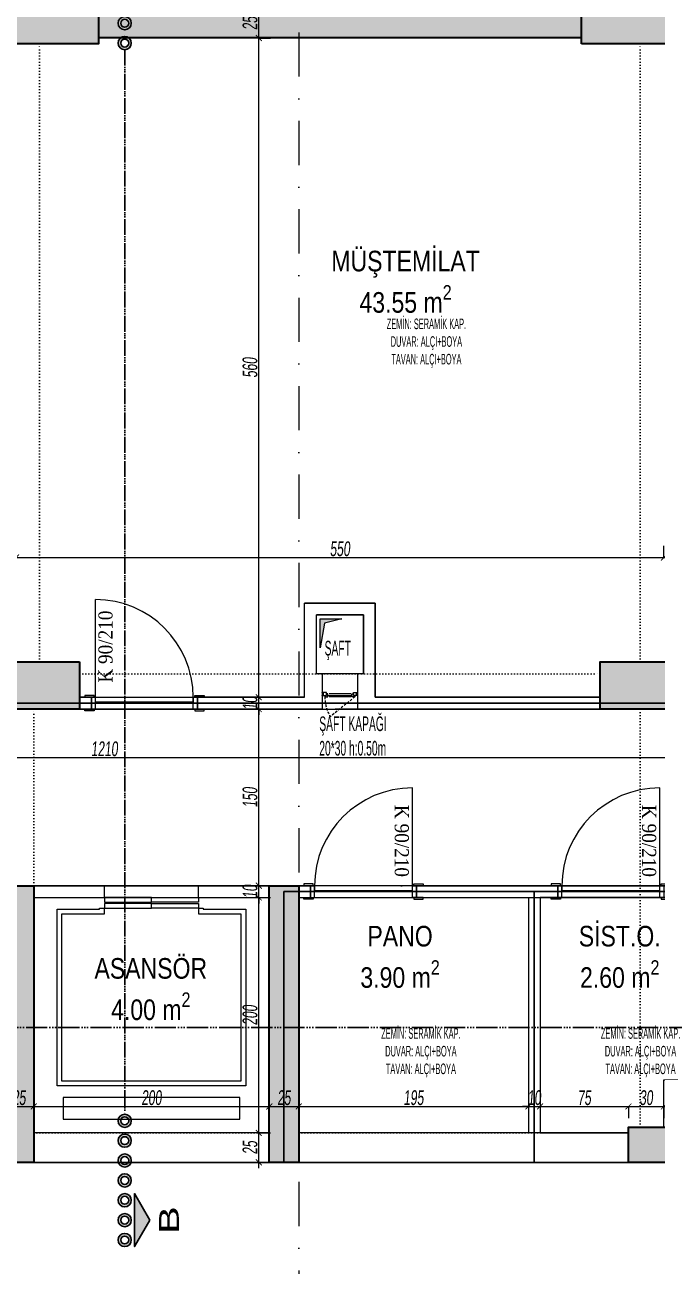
# Model space of a CAD drawing. Header units: millimetres. Extents: x -2145 to 33996, y -835 to 2363.
# Drawn here: x 7322 to 7859, y -229 to 826 of the extents above; entities that cross this region are included whole.
import ezdxf
from ezdxf.enums import TextEntityAlignment as Align

# ---------------------------------------------------------------- set-up
doc = ezdxf.new("R2010")
doc.units = ezdxf.units.MM
for name, pattern in [('ACAD_ISO06W100', [36, 24, -3, 0, -3, 0, -3, 0, -3]), ('DASHDOT', [1, 0.5, -0.25, 0, -0.25]), ('DOT', [0.25, 0, -0.25]), ('KESIK', [0.325, 0.2, -0.125])]:
    doc.linetypes.add(name, pattern=pattern)
doc.layers.add('ALAN', color=3, linetype='Continuous', lineweight=25, plot=False)
for name, color, linetype, lineweight in [('EMSAL HESAP', 1, 'Continuous', 30), ('NET_AKS', 251, 'DASHDOT', 9), ('NET_DUVAR', 150, 'Continuous', 18), ('NET_KAPI', 35, 'Continuous', 15), ('NET_KESİT_ÇİZİGİSİ', 1, 'Continuous', 30), ('NET_KOLON_TARAMA', 8, 'Continuous', 0), ('NET_TAŞIYICI', 1, 'Continuous', 35), ('NET_ÖLÇÜ İÇ', 54, 'Continuous', 9)]:
    doc.layers.add(name, color=color, linetype=linetype, lineweight=lineweight)
for name, color, linetype in [('m_doğrama_aluminyum', 105, 'Continuous'), ('Merdiven', 7, 'Continuous'), ('NET_KİRİŞ', 253, 'DOT'), ('NET_POZ', 41, 'Continuous'), ('T-MAH-AD', 7, 'Continuous')]:
    doc.layers.add(name, color=color, linetype=linetype)
doc.styles.add('ARIALTR', font='arial.ttf', dxfattribs={"width": 0.8, "height": 22.5})
doc.styles.add('ARıAL', font='arial.ttf', dxfattribs={"width": 0.7})
doc.styles.add('BODRUM', font='swisscl.ttf', dxfattribs={"width": 0.8, "oblique": 5})
doc.styles.get("Standard").update_dxf_attribs({"font": 'arial.ttf'})
doc.styles.add('TGS SAYILAR', font='times.ttf', dxfattribs={"width": 0.7})
doc.dimstyles.new('olcu-50', dxfattribs={"dimscale": 0, "dimtxt": 12.5, "dimasz": 5, "dimexe": 10, "dimexo": 10, "dimgap": 1, "dimtad": 1, "dimdec": 1, "dimzin": 12, "dimtxsty": 'BODRUM', "dimblk": 'ARCHTICK', "dimcen": 8, "dimdle": 5, "dimclrd": 256, "dimclre": 256, "dimclrt": 256, "dimadec": 0, "dimazin": 2, "dimtfac": 1, "dimtdec": 1, "dimtix": 1, "dimtmove": 0, "dimatfit": 3, "dimldrblk": 'ARCHTICK', "dimfxl": 15, "dimfxlon": 1, "dimlwd": -1, "dimlwe": -1, "dimarcsym": 0})

# ---------------------------------------------------------------- blocks, each defined once
blk = doc.blocks.new('*U1585')
at = {"layer": 'NET_KESİT_ÇİZİGİSİ', "linetype": 'ACAD_ISO06W100'}
blk.add_lwpolyline([(2626.7, 0), (200, 0)], dxfattribs=at)
at = {"layer": 'NET_KESİT_ÇİZİGİSİ', "style": 'ARıAL', "width": 1.5}
for tag, p in [('KESİTSOL', (40, 66.8)), ('KESİTSAĞ', (2786.7, 66.8))]:
    blk.add_attdef(tag, text='', height=30, dxfattribs=at).set_placement(p, align=Align.MIDDLE_CENTER)
blk = doc.blocks.new('A$C6CC27A50')
at = {"layer": 'NET_DUVAR', "true_color": 0x939598}
h = blk.add_hatch(color=252, dxfattribs=at)
h.dxf.hatch_style = 1
h.paths.add_polyline_path([(-24.76, 3), (-2.88, 3), (-2.88, 19.23), (-6.27, 6.11)])
at = {"layer": 'NET_DUVAR', "color": 251, "true_color": 0x636466}
for p, q in [((-2.88, 19.23), (-6.27, 6.11)), ((-2.88, 3), (-2.88, 19.23)), ((-6.27, 6.11), (-24.76, 3)), ((-24.76, 3), (-2.88, 3))]:
    blk.add_line(p, q, dxfattribs=at)
blk = doc.blocks.new('A$Cec846f78')
at = {"layer": 'NET_TAŞIYICI'}
for points in [[(-1035, 980), (-1035, 950), (-1115, 950), (-1115, 980)], [(-625, 950), (-625, 980), (-545, 980), (-545, 950)], [(-1051, 425), (-1051, 385), (-1121, 385), (-1121, 425)], [(-609, 385), (-609, 425), (-539, 425), (-539, 385)], [(-1115, 0), (-1115, 235), (-1090, 235), (-1090, 225), (-1090, 0)], [(-890, 0), (-890, 225), (-890, 235), (-865, 235), (-865, 0)], [(-585, 0), (-585, 30), (-505, 30), (-505, 0)]]:
    blk.add_lwpolyline(points, close=True, dxfattribs=at)
blk = doc.blocks.new('A$Ca5374770')
at = {"layer": 'NET_KOLON_TARAMA'}
h = blk.add_hatch(dxfattribs=at)
h.set_pattern_fill('ANSI33', color=256)
h.paths.add_polyline_path([(1115, 0), (1115, 235), (1090, 235), (1090, 225), (1090, 0)])
h.paths.add_polyline_path([(890, 0), (890, 225), (890, 235), (865, 235), (865, 0)])
h.paths.add_polyline_path([(1580, 30), (1580, 0), (1660, 0), (1660, 30)])
h.paths.add_polyline_path([(1620, 455), (1620, 385), (1660, 385), (1660, 455)])
h.paths.add_polyline_path([(80, 950), (80, 980), (0, 980), (0, 950)])
h.paths.add_polyline_path([(1580, 980), (1580, 950), (1660, 950), (1660, 980)])
h.paths.add_polyline_path([(1035, 980), (1035, 950), (1115, 950), (1115, 980)])
h.paths.add_polyline_path([(625, 950), (625, 980), (545, 980), (545, 950)])
h.paths.add_polyline_path([(80, 0), (80, 30), (0, 30), (0, 0)])
h.paths.add_polyline_path([(1051, 425), (1051, 385), (1121, 385), (1121, 425)])
h.paths.add_polyline_path([(609, 385), (609, 425), (539, 425), (539, 385)])
h.paths.add_polyline_path([(585, 0), (585, 30), (505, 30), (505, 0)])
h.paths.add_polyline_path([(40, 385), (40, 455), (0, 455), (0, 385)])
at = {"layer": 'NET_TAŞIYICI', "xscale": -1}
blk.add_blockref('A$Cec846f78', (0, 0), dxfattribs=at)
blk = doc.blocks.new('*U618')
for points in [[(0, -4), (0, 0), (-40, 0), (-40, -4)], [(0, -4), (0, 0), (40, 0), (40, -4)], [(0, -9), (0, -5), (-40, -5), (-40, -9)], [(0, -9), (0, -5), (40, -5), (40, -9)], [(75, -170), (-75, -170), (-75, -188.4), (75, -188.4)]]:
    blk.add_lwpolyline(points, close=True)
for points in [[(40, -9), (44, -9), (44, -10), (80, -10), (80, -160), (-80, -160), (-80, -10), (-44, -10), (-44, -9), (-40, -9)], [(40, -9), (40, -14), (76, -14), (76, -156), (-76, -156), (-76, -14), (-40, -14), (-40, -9)]]:
    blk.add_lwpolyline(points)
blk = doc.blocks.new('İŞRT - KES YER')
at = {"layer": 'NET_KESİT_ÇİZİGİSİ'}
h = blk.add_hatch(color=251, dxfattribs=at)
h.dxf.hatch_style = 1
h.paths.add_polyline_path([(0, 0), (40, -23.1), (-40, -23.1)])
h = blk.add_hatch(color=256, dxfattribs=at)
h.dxf.hatch_style = 1
h.paths.add_polyline_path([(160, -38.1, -1), (140, -38.1, -1)])
h.paths.add_polyline_path([(144, -38.1, 1), (156, -38.1, 1)], flags=16)
h.paths.add_polyline_path([(130, -38.1, -1), (110, -38.1, -1)])
h.paths.add_polyline_path([(114, -38.1, 1), (126, -38.1, 1)], flags=16)
h.paths.add_polyline_path([(100, -38.1, -1), (80, -38.1, -1)])
h.paths.add_polyline_path([(84, -38.1, 1), (96, -38.1, 1)], flags=16)
h.paths.add_polyline_path([(70, -38.1, -1), (50, -38.1, -1)])
h.paths.add_polyline_path([(54, -38.1, 1), (66, -38.1, 1)], flags=16)
h.paths.add_polyline_path([(40, -38.1, -1), (20, -38.1, -1)])
h.paths.add_polyline_path([(24, -38.1, 1), (36, -38.1, 1)], flags=16)
h.paths.add_polyline_path([(10, -38.1, -1), (-10, -38.1, -1)])
h.paths.add_polyline_path([(-6, -38.1, 1), (6, -38.1, 1)], flags=16)
h.paths.add_polyline_path([(-20, -38.1, -1), (-40, -38.1, -1)])
h.paths.add_polyline_path([(-36, -38.1, 1), (-24, -38.1, 1)], flags=16)
blk.add_lwpolyline([(0, 0), (40, -23.1), (-40, -23.1)], close=True, dxfattribs=at)
for centre, radius in [((-30, -38.1), 10), ((-30, -38.1), 6), ((0, -38.1), 10), ((0, -38.1), 6), ((30, -38.1), 10), ((30, -38.1), 6), ((60, -38.1), 10), ((60, -38.1), 6), ((90, -38.1), 10), ((90, -38.1), 6), ((120, -38.1), 10), ((120, -38.1), 6), ((150, -38.1), 10), ((150, -38.1), 6)]:
    blk.add_circle(centre, radius, dxfattribs=at)
blk = doc.blocks.new('*U634')
at = {"layer": 'NET_KESİT_ÇİZİGİSİ', "linetype": 'ACAD_ISO06W100'}
blk.add_lwpolyline([(1807.3, 0), (200, 0)], dxfattribs=at)
at = {"layer": 'NET_KESİT_ÇİZİGİSİ'}
blk.add_blockref('İŞRT - KES YER', (40, 38.1), dxfattribs=at)
at = {"layer": 'NET_KESİT_ÇİZİGİSİ', "xscale": -1}
blk.add_blockref('İŞRT - KES YER', (1967.3, 38.1), dxfattribs=at)
at = {"layer": 'NET_KESİT_ÇİZİGİSİ', "style": 'ARıAL', "width": 1.5}
for tag, p in [('KESİTSOL', (40, 66.8)), ('KESİTSAĞ', (1967.3, 66.8))]:
    blk.add_attdef(tag, text='', height=30, dxfattribs=at).set_placement(p, align=Align.MIDDLE_CENTER)
blk = doc.blocks.new('*U614')
blk.add_line((-3.5, 0), (-3.5, -83))
for points in [[(-95.7, 10), (-87.7, 10), (-87.7, 11.5), (-95.7, 11.5)], [(5.7, 10), (-2.3, 10), (-2.3, 11.5), (5.7, 11.5)], [(-86.5, 0), (-90, 0), (-90, 10), (-86.5, 10)], [(-86.5, 4.1), (-3.5, 4.1), (-3.5, 0), (-86.5, 0)], [(-3.5, 0), (0, 0), (0, 10), (-3.5, 10)], [(-95.7, 0), (-87.7, 0), (-87.7, -1.5), (-95.7, -1.5)], [(5.7, 0), (-2.3, 0), (-2.3, -1.5), (5.7, -1.5)]]:
    blk.add_lwpolyline(points, close=True)
blk.add_lwpolyline([(-85.5, 10), (-4.5, 10)])
blk.add_arc((-3.5, 0), 83, 180, 270)
blk = doc.blocks.new('*U636')
blk.add_line((-3.5, 0), (-3.5, 83))
for points in [[(-95.7, 0), (-87.7, 0), (-87.7, 1.5), (-95.7, 1.5)], [(-86.5, 0), (-90, 0), (-90, -10), (-86.5, -10)], [(-86.5, -4.1), (-3.5, -4.1), (-3.5, 0), (-86.5, 0)], [(-3.5, 0), (0, 0), (0, -10), (-3.5, -10)], [(5.7, 0), (-2.3, 0), (-2.3, 1.5), (5.7, 1.5)], [(-95.7, -10), (-87.7, -10), (-87.7, -11.5), (-95.7, -11.5)], [(5.7, -10), (-2.3, -10), (-2.3, -11.5), (5.7, -11.5)]]:
    blk.add_lwpolyline(points, close=True)
blk.add_lwpolyline([(-85.5, -10), (-4.5, -10)])
blk.add_arc((-3.5, 0), 83, 90, 180)
blk = doc.blocks.new('A$C5ec6af74')
at = {"layer": 'NET_AKS', "ltscale": 75}
for p, q in [((-70, 1185), (-70, -185)), ((1125, 385), (-1195, 385)), ((1125, 235), (-1195, 235)), ((1125, 0), (-1195, 0))]:
    blk.add_line(p, q, dxfattribs=at)
blk = doc.blocks.new('_ArchTick')
at = {"color": 0, "linetype": 'ByBlock', "const_width": 0.15}
blk.add_lwpolyline([(-0.5, -0.5), (0.5, 0.5)], dxfattribs=at)
blk = doc.blocks.new('*D735')
at = {"layer": 'Defpoints', "color": 0, "transparency": 16777216}
for p in [(7520.6, -115.4), (7520.6, -115.4), (7520.6, -140.4)]:
    blk.add_point(p, dxfattribs=at)
at = {"layer": 'NET_ÖLÇÜ İÇ', "transparency": 16777216}
for p, q in [((7520.6, -145.4), (7520.6, -110.4)), ((7520.6, -115.4), (7530.6, -115.4)), ((7520.6, -140.4), (7530.6, -140.4))]:
    blk.add_line(p, q, dxfattribs=at)
at = {"layer": 'NET_ÖLÇÜ İÇ', "transparency": 16777216, "xscale": 5, "yscale": 5, "zscale": 5}
for p, rotation in [((7520.6, -115.4), 90), ((7520.6, -140.4), 270)]:
    blk.add_blockref('_ArchTick', p, dxfattribs=dict(at, rotation=rotation))
at = {"layer": 'NET_ÖLÇÜ İÇ', "transparency": 16777216, "insert": (7513.2, -127.9), "char_height": 12.5, "attachment_point": 5, "rotation": 90, "style": 'BODRUM'}
blk.add_mtext('25', dxfattribs=at)
blk = doc.blocks.new('*D736')
at = {"layer": 'Defpoints', "color": 0, "transparency": 16777216}
for p in [(7520.6, 84.6), (7520.6, 84.6), (7520.6, -115.4)]:
    blk.add_point(p, dxfattribs=at)
at = {"layer": 'NET_ÖLÇÜ İÇ', "transparency": 16777216}
for p, q in [((7520.6, -120.4), (7520.6, 89.6)), ((7520.6, 84.6), (7530.6, 84.6)), ((7520.6, -115.4), (7530.6, -115.4))]:
    blk.add_line(p, q, dxfattribs=at)
at = {"layer": 'NET_ÖLÇÜ İÇ', "transparency": 16777216, "xscale": 5, "yscale": 5, "zscale": 5}
for p, rotation in [((7520.6, 84.6), 90), ((7520.6, -115.4), 270)]:
    blk.add_blockref('_ArchTick', p, dxfattribs=dict(at, rotation=rotation))
at = {"layer": 'NET_ÖLÇÜ İÇ', "transparency": 16777216, "insert": (7513.2, -15.4), "char_height": 12.5, "attachment_point": 5, "rotation": 90, "style": 'BODRUM'}
blk.add_mtext('200', dxfattribs=at)
blk = doc.blocks.new('*D737')
at = {"layer": 'Defpoints', "color": 0, "transparency": 16777216}
for p in [(7520.6, 94.6), (7520.6, 94.6), (7520.6, 84.6)]:
    blk.add_point(p, dxfattribs=at)
at = {"layer": 'NET_ÖLÇÜ İÇ', "transparency": 16777216}
for p, q in [((7520.6, 94.6), (7520.6, 99.6)), ((7520.6, 94.6), (7530.6, 94.6)), ((7520.6, 84.6), (7520.6, 94.6)), ((7520.6, 84.6), (7530.6, 84.6)), ((7520.6, 84.6), (7520.6, 79.6))]:
    blk.add_line(p, q, dxfattribs=at)
at = {"layer": 'NET_ÖLÇÜ İÇ', "transparency": 16777216, "xscale": 5, "yscale": 5, "zscale": 5}
for p, rotation in [((7520.6, 94.6), 270), ((7520.6, 84.6), 90)]:
    blk.add_blockref('_ArchTick', p, dxfattribs=dict(at, rotation=rotation))
at = {"layer": 'NET_ÖLÇÜ İÇ', "transparency": 16777216, "insert": (7513.2, 89.6), "char_height": 12.5, "attachment_point": 5, "rotation": 90, "style": 'BODRUM'}
blk.add_mtext('10', dxfattribs=at)
blk = doc.blocks.new('*D738')
at = {"layer": 'Defpoints', "color": 0, "transparency": 16777216}
for p in [(7520.6, 244.6), (7520.6, 244.6), (7520.6, 94.6)]:
    blk.add_point(p, dxfattribs=at)
at = {"layer": 'NET_ÖLÇÜ İÇ', "transparency": 16777216}
for p, q in [((7520.6, 89.6), (7520.6, 249.6)), ((7520.6, 244.6), (7530.6, 244.6)), ((7520.6, 94.6), (7530.6, 94.6))]:
    blk.add_line(p, q, dxfattribs=at)
at = {"layer": 'NET_ÖLÇÜ İÇ', "transparency": 16777216, "xscale": 5, "yscale": 5, "zscale": 5}
for p, rotation in [((7520.6, 244.6), 90), ((7520.6, 94.6), 270)]:
    blk.add_blockref('_ArchTick', p, dxfattribs=dict(at, rotation=rotation))
at = {"layer": 'NET_ÖLÇÜ İÇ', "transparency": 16777216, "insert": (7513.2, 169.6), "char_height": 12.5, "attachment_point": 5, "rotation": 90, "style": 'BODRUM'}
blk.add_mtext('150', dxfattribs=at)
blk = doc.blocks.new('*D739')
at = {"layer": 'Defpoints', "color": 0, "transparency": 16777216}
for p in [(7520.6, 254.6), (7520.6, 254.6), (7520.6, 244.6)]:
    blk.add_point(p, dxfattribs=at)
at = {"layer": 'NET_ÖLÇÜ İÇ', "transparency": 16777216}
for p, q in [((7520.6, 254.6), (7520.6, 259.6)), ((7520.6, 254.6), (7530.6, 254.6)), ((7520.6, 244.6), (7520.6, 254.6)), ((7520.6, 244.6), (7530.6, 244.6)), ((7520.6, 244.6), (7520.6, 239.6))]:
    blk.add_line(p, q, dxfattribs=at)
at = {"layer": 'NET_ÖLÇÜ İÇ', "transparency": 16777216, "xscale": 5, "yscale": 5, "zscale": 5}
for p, rotation in [((7520.6, 254.6), 270), ((7520.6, 244.6), 90)]:
    blk.add_blockref('_ArchTick', p, dxfattribs=dict(at, rotation=rotation))
at = {"layer": 'NET_ÖLÇÜ İÇ', "transparency": 16777216, "insert": (7513.2, 249.6), "char_height": 12.5, "attachment_point": 5, "rotation": 90, "style": 'BODRUM'}
blk.add_mtext('10', dxfattribs=at)
blk = doc.blocks.new('*D740')
at = {"layer": 'Defpoints', "color": 0, "transparency": 16777216}
for p in [(7520.6, 814.6), (7520.6, 814.6), (7520.6, 254.6)]:
    blk.add_point(p, dxfattribs=at)
at = {"layer": 'NET_ÖLÇÜ İÇ', "transparency": 16777216}
for p, q in [((7520.6, 249.6), (7520.6, 819.6)), ((7520.6, 814.6), (7530.6, 814.6)), ((7520.6, 254.6), (7530.6, 254.6))]:
    blk.add_line(p, q, dxfattribs=at)
at = {"layer": 'NET_ÖLÇÜ İÇ', "transparency": 16777216, "xscale": 5, "yscale": 5, "zscale": 5}
for p, rotation in [((7520.6, 814.6), 90), ((7520.6, 254.6), 270)]:
    blk.add_blockref('_ArchTick', p, dxfattribs=dict(at, rotation=rotation))
at = {"layer": 'NET_ÖLÇÜ İÇ', "transparency": 16777216, "insert": (7513.2, 534.6), "char_height": 12.5, "attachment_point": 5, "rotation": 90, "style": 'BODRUM'}
blk.add_mtext('560', dxfattribs=at)
blk = doc.blocks.new('*D741')
at = {"layer": 'Defpoints', "color": 0, "transparency": 16777216}
for p in [(7520.6, 839.6), (7520.6, 839.6), (7520.6, 814.6)]:
    blk.add_point(p, dxfattribs=at)
at = {"layer": 'NET_ÖLÇÜ İÇ', "transparency": 16777216}
for p, q in [((7520.6, 809.6), (7520.6, 844.6)), ((7520.6, 839.6), (7530.6, 839.6)), ((7520.6, 814.6), (7530.6, 814.6))]:
    blk.add_line(p, q, dxfattribs=at)
at = {"layer": 'NET_ÖLÇÜ İÇ', "transparency": 16777216, "xscale": 5, "yscale": 5, "zscale": 5}
for p, rotation in [((7520.6, 839.6), 90), ((7520.6, 814.6), 270)]:
    blk.add_blockref('_ArchTick', p, dxfattribs=dict(at, rotation=rotation))
at = {"layer": 'NET_ÖLÇÜ İÇ', "transparency": 16777216, "insert": (7513.2, 827.1), "char_height": 12.5, "attachment_point": 5, "rotation": 90, "style": 'BODRUM'}
blk.add_mtext('25', dxfattribs=at)
blk = doc.blocks.new('*D761')
at = {"layer": 'Defpoints', "color": 0, "transparency": 16777216}
for p in [(7304.5, -92.9), (7329.5, -92.9), (7329.5, -92.9)]:
    blk.add_point(p, dxfattribs=at)
at = {"layer": 'NET_ÖLÇÜ İÇ', "transparency": 16777216}
for p, q in [((7304.5, -92.9), (7304.5, -82.9)), ((7329.5, -92.9), (7329.5, -82.9)), ((7299.5, -92.9), (7334.5, -92.9))]:
    blk.add_line(p, q, dxfattribs=at)
at = {"layer": 'NET_ÖLÇÜ İÇ', "transparency": 16777216, "xscale": 5, "yscale": 5, "zscale": 5, "rotation": 180}
blk.add_blockref('_ArchTick', (7304.5, -92.9), dxfattribs=at)
at = {"layer": 'NET_ÖLÇÜ İÇ', "transparency": 16777216, "xscale": 5, "yscale": 5, "zscale": 5}
blk.add_blockref('_ArchTick', (7329.5, -92.9), dxfattribs=at)
at = {"layer": 'NET_ÖLÇÜ İÇ', "transparency": 16777216, "insert": (7317, -85.5), "char_height": 12.5, "attachment_point": 5, "style": 'BODRUM'}
blk.add_mtext('25', dxfattribs=at)
blk = doc.blocks.new('*D762')
at = {"layer": 'Defpoints', "color": 0, "transparency": 16777216}
for p in [(7329.5, -92.9), (7529.5, -92.9), (7529.5, -92.9)]:
    blk.add_point(p, dxfattribs=at)
at = {"layer": 'NET_ÖLÇÜ İÇ', "transparency": 16777216}
for p, q in [((7329.5, -92.9), (7329.5, -82.9)), ((7529.5, -92.9), (7529.5, -82.9)), ((7324.5, -92.9), (7534.5, -92.9))]:
    blk.add_line(p, q, dxfattribs=at)
at = {"layer": 'NET_ÖLÇÜ İÇ', "transparency": 16777216, "xscale": 5, "yscale": 5, "zscale": 5, "rotation": 180}
blk.add_blockref('_ArchTick', (7329.5, -92.9), dxfattribs=at)
at = {"layer": 'NET_ÖLÇÜ İÇ', "transparency": 16777216, "xscale": 5, "yscale": 5, "zscale": 5}
blk.add_blockref('_ArchTick', (7529.5, -92.9), dxfattribs=at)
at = {"layer": 'NET_ÖLÇÜ İÇ', "transparency": 16777216, "insert": (7429.5, -85.5), "char_height": 12.5, "attachment_point": 5, "style": 'BODRUM'}
blk.add_mtext('200', dxfattribs=at)
blk = doc.blocks.new('*D763')
at = {"layer": 'Defpoints', "color": 0, "transparency": 16777216}
for p in [(7529.5, -92.9), (7554.5, -92.9), (7554.5, -92.9)]:
    blk.add_point(p, dxfattribs=at)
at = {"layer": 'NET_ÖLÇÜ İÇ', "transparency": 16777216}
for p, q in [((7529.5, -92.9), (7529.5, -82.9)), ((7554.5, -92.9), (7554.5, -82.9)), ((7524.5, -92.9), (7559.5, -92.9))]:
    blk.add_line(p, q, dxfattribs=at)
at = {"layer": 'NET_ÖLÇÜ İÇ', "transparency": 16777216, "xscale": 5, "yscale": 5, "zscale": 5, "rotation": 180}
blk.add_blockref('_ArchTick', (7529.5, -92.9), dxfattribs=at)
at = {"layer": 'NET_ÖLÇÜ İÇ', "transparency": 16777216, "xscale": 5, "yscale": 5, "zscale": 5}
blk.add_blockref('_ArchTick', (7554.5, -92.9), dxfattribs=at)
at = {"layer": 'NET_ÖLÇÜ İÇ', "transparency": 16777216, "insert": (7542, -85.5), "char_height": 12.5, "attachment_point": 5, "style": 'BODRUM'}
blk.add_mtext('25', dxfattribs=at)
blk = doc.blocks.new('*D764')
at = {"layer": 'Defpoints', "color": 0, "transparency": 16777216}
for p in [(7554.5, -92.9), (7749.5, -92.9), (7749.5, -92.9)]:
    blk.add_point(p, dxfattribs=at)
at = {"layer": 'NET_ÖLÇÜ İÇ', "transparency": 16777216}
for p, q in [((7554.5, -92.9), (7554.5, -82.9)), ((7549.5, -92.9), (7754.5, -92.9)), ((7749.5, -92.9), (7749.5, -102.9))]:
    blk.add_line(p, q, dxfattribs=at)
at = {"layer": 'NET_ÖLÇÜ İÇ', "transparency": 16777216, "xscale": 5, "yscale": 5, "zscale": 5, "rotation": 180}
blk.add_blockref('_ArchTick', (7554.5, -92.9), dxfattribs=at)
at = {"layer": 'NET_ÖLÇÜ İÇ', "transparency": 16777216, "xscale": 5, "yscale": 5, "zscale": 5}
blk.add_blockref('_ArchTick', (7749.5, -92.9), dxfattribs=at)
at = {"layer": 'NET_ÖLÇÜ İÇ', "transparency": 16777216, "insert": (7652, -85.5), "char_height": 12.5, "attachment_point": 5, "style": 'BODRUM'}
blk.add_mtext('195', dxfattribs=at)
blk = doc.blocks.new('*D765')
at = {"layer": 'Defpoints', "color": 0, "transparency": 16777216}
for p in [(7834.5, -92.9), (7864.5, -92.9), (7864.5, -92.9)]:
    blk.add_point(p, dxfattribs=at)
at = {"layer": 'NET_ÖLÇÜ İÇ', "transparency": 16777216}
for p, q in [((7829.5, -92.9), (7869.5, -92.9)), ((7834.5, -92.9), (7834.5, -102.9)), ((7864.5, -92.9), (7864.5, -102.9))]:
    blk.add_line(p, q, dxfattribs=at)
at = {"layer": 'NET_ÖLÇÜ İÇ', "transparency": 16777216, "xscale": 5, "yscale": 5, "zscale": 5, "rotation": 180}
blk.add_blockref('_ArchTick', (7834.5, -92.9), dxfattribs=at)
at = {"layer": 'NET_ÖLÇÜ İÇ', "transparency": 16777216, "xscale": 5, "yscale": 5, "zscale": 5}
blk.add_blockref('_ArchTick', (7864.5, -92.9), dxfattribs=at)
at = {"layer": 'NET_ÖLÇÜ İÇ', "transparency": 16777216, "insert": (7849.5, -85.5), "char_height": 12.5, "attachment_point": 5, "style": 'BODRUM'}
blk.add_mtext('30', dxfattribs=at)
blk = doc.blocks.new('*D770')
at = {"layer": 'Defpoints', "color": 0, "transparency": 16777216}
for p in [(6784.5, 203.4), (7994.5, 203.4), (7994.5, 203.4)]:
    blk.add_point(p, dxfattribs=at)
at = {"layer": 'NET_ÖLÇÜ İÇ', "transparency": 16777216}
for p, q in [((7994.5, 203.4), (7994.5, 213.4)), ((6779.5, 203.4), (7999.5, 203.4)), ((6784.5, 203.4), (6784.5, 193.4))]:
    blk.add_line(p, q, dxfattribs=at)
at = {"layer": 'NET_ÖLÇÜ İÇ', "transparency": 16777216, "xscale": 5, "yscale": 5, "zscale": 5, "rotation": 180}
blk.add_blockref('_ArchTick', (6784.5, 203.4), dxfattribs=at)
at = {"layer": 'NET_ÖLÇÜ İÇ', "transparency": 16777216, "xscale": 5, "yscale": 5, "zscale": 5}
blk.add_blockref('_ArchTick', (7994.5, 203.4), dxfattribs=at)
at = {"layer": 'NET_ÖLÇÜ İÇ', "transparency": 16777216, "insert": (7389.5, 210.8), "char_height": 12.5, "attachment_point": 5, "style": 'BODRUM'}
blk.add_mtext('1210', dxfattribs=at)
blk = doc.blocks.new('*D1184')
at = {"layer": 'Defpoints', "color": 0, "transparency": 16777216}
for p in [(7749.5, -92.9), (7759.5, -92.9), (7759.5, -92.9)]:
    blk.add_point(p, dxfattribs=at)
at = {"layer": 'NET_ÖLÇÜ İÇ', "transparency": 16777216}
for p, q in [((7749.5, -92.9), (7744.5, -92.9)), ((7749.5, -92.9), (7749.5, -102.9)), ((7749.5, -92.9), (7759.5, -92.9)), ((7759.5, -92.9), (7759.5, -102.9)), ((7759.5, -92.9), (7764.5, -92.9))]:
    blk.add_line(p, q, dxfattribs=at)
at = {"layer": 'NET_ÖLÇÜ İÇ', "transparency": 16777216, "xscale": 5, "yscale": 5, "zscale": 5}
blk.add_blockref('_ArchTick', (7749.5, -92.9), dxfattribs=at)
at = {"layer": 'NET_ÖLÇÜ İÇ', "transparency": 16777216, "xscale": 5, "yscale": 5, "zscale": 5, "rotation": 180}
blk.add_blockref('_ArchTick', (7759.5, -92.9), dxfattribs=at)
at = {"layer": 'NET_ÖLÇÜ İÇ', "transparency": 16777216, "insert": (7754.5, -85.5), "char_height": 12.5, "attachment_point": 5, "style": 'BODRUM'}
blk.add_mtext('10', dxfattribs=at)
blk = doc.blocks.new('*D1185')
at = {"layer": 'Defpoints', "color": 0, "transparency": 16777216}
for p in [(7759.5, -92.9), (7834.5, -92.9), (7834.5, -92.9)]:
    blk.add_point(p, dxfattribs=at)
at = {"layer": 'NET_ÖLÇÜ İÇ', "transparency": 16777216}
for p, q in [((7754.5, -92.9), (7839.5, -92.9)), ((7759.5, -92.9), (7759.5, -102.9)), ((7834.5, -92.9), (7834.5, -102.9))]:
    blk.add_line(p, q, dxfattribs=at)
at = {"layer": 'NET_ÖLÇÜ İÇ', "transparency": 16777216, "xscale": 5, "yscale": 5, "zscale": 5, "rotation": 180}
blk.add_blockref('_ArchTick', (7759.5, -92.9), dxfattribs=at)
at = {"layer": 'NET_ÖLÇÜ İÇ', "transparency": 16777216, "xscale": 5, "yscale": 5, "zscale": 5}
blk.add_blockref('_ArchTick', (7834.5, -92.9), dxfattribs=at)
at = {"layer": 'NET_ÖLÇÜ İÇ', "transparency": 16777216, "insert": (7797, -85.5), "char_height": 12.5, "attachment_point": 5, "style": 'BODRUM'}
blk.add_mtext('75', dxfattribs=at)
blk = doc.blocks.new('*U370')
at = {"layer": 'm_doğrama_aluminyum', "linetype": 'KESIK', "ltscale": 0.2}
blk.add_line((-3018.046, -57.514, 0), (-3017.626, -57.177, 0), dxfattribs=at)
at = {"layer": 'm_doğrama_aluminyum'}
for p, q in [((-3017.586, -57.539, 0), (-3017.996, -57.539, 0)), ((-3017.976, -57.514, 0), (-3017.606, -57.514, 0)), ((-3017.976, -57.564, 0), (-3017.606, -57.564, 0))]:
    blk.add_line(p, q, dxfattribs=at)
at = {"layer": 'm_doğrama_aluminyum', "elevation": 0}
for points in [[(-3018.091, -57.539), (-3018.021, -57.539), (-3018.021, -57.589), (-3018.091, -57.589)], [(-3017.491, -57.539), (-3017.561, -57.539), (-3017.561, -57.589), (-3017.491, -57.589)]]:
    blk.add_lwpolyline(points, close=True, dxfattribs=at)
for points in [[(-3018.071, -57.539), (-3018.091, -57.589)], [(-3018.091, -57.539), (-3018.071, -57.589)], [(-3018.071, -57.539), (-3018.071, -57.589)], [(-3018.046, -57.539), (-3018.046, -57.514), (-3017.996, -57.514), (-3017.996, -57.564), (-3018.021, -57.564)], [(-3017.536, -57.539), (-3017.536, -57.514), (-3017.586, -57.514), (-3017.586, -57.564), (-3017.561, -57.564)], [(-3017.511, -57.539), (-3017.491, -57.589)], [(-3017.491, -57.539), (-3017.511, -57.589)], [(-3017.511, -57.539), (-3017.511, -57.589)]]:
    blk.add_lwpolyline(points, dxfattribs=at)
at = {"layer": 'm_doğrama_aluminyum', "linetype": 'KESIK', "ltscale": 0.2}
blk.add_arc((-3018.211, -57.514, 0), 0.675, 0, 30, dxfattribs=at)
blk = doc.blocks.new('*D2188')
at = {"layer": 'Defpoints', "color": 0, "transparency": 16777216}
for p in [(7314.5, 373.3), (7864.5, 373.3), (7864.5, 373.3)]:
    blk.add_point(p, dxfattribs=at)
at = {"layer": 'NET_ÖLÇÜ İÇ', "transparency": 16777216}
for p, q in [((7864.5, 373.3), (7864.5, 383.3)), ((7309.5, 373.3), (7869.5, 373.3)), ((7314.5, 373.3), (7314.5, 363.3))]:
    blk.add_line(p, q, dxfattribs=at)
at = {"layer": 'NET_ÖLÇÜ İÇ', "transparency": 16777216, "xscale": 5, "yscale": 5, "zscale": 5, "rotation": 180}
blk.add_blockref('_ArchTick', (7314.5, 373.3), dxfattribs=at)
at = {"layer": 'NET_ÖLÇÜ İÇ', "transparency": 16777216, "xscale": 5, "yscale": 5, "zscale": 5}
blk.add_blockref('_ArchTick', (7864.5, 373.3), dxfattribs=at)
at = {"layer": 'NET_ÖLÇÜ İÇ', "transparency": 16777216, "insert": (7589.5, 380.7), "char_height": 12.5, "attachment_point": 5, "style": 'BODRUM'}
blk.add_mtext('550', dxfattribs=at)
blk = doc.blocks.new('A$C5533be87')
at = {"layer": 'NET_KİRİŞ', "ltscale": 10}
for p, q in [((-1005, 425), (-1005, 950)), ((-495, 425), (-495, 950)), ((-971, 415), (-529, 415)), ((-1010, 235), (-1010, 385)), ((-971, 385), (-529, 385)), ((-495, 260), (-495, 385)), ((-495, 30), (-495, 260)), ((-1010, 25), (-810, 25)), ((-785, 25), (-505, 25)), ((-1010, 0), (-810, 0)), ((-785, 0), (-505, 0))]:
    blk.add_line(p, q, dxfattribs=at)

msp = doc.modelspace()

# ---------------------------------------------------------------- hatches: boundary and pattern name
at = {"layer": 'NET_KOLON_TARAMA'}
h = msp.add_hatch(dxfattribs=at)
h.set_pattern_fill('ANSI33', color=256)
h.paths.add_polyline_path([(6784.48, 244.61), (6759.48, 244.61), (6759.48, -110.39), (6784.48, -110.39)])
h.paths.add_polyline_path([(6784.48, 809.61), (6759.48, 809.61), (6759.48, 314.61), (6784.48, 314.61)])
h.paths.add_polyline_path([(7304.48, 839.61), (6839.48, 839.61), (6839.48, 814.61), (7304.48, 814.61)])
h.paths.add_polyline_path([(7589.48, 839.61), (7384.48, 839.61), (7384.48, 814.61), (7589.48, 814.61)])
h.paths.add_polyline_path([(7794.48, 839.61), (7589.48, 839.61), (7589.48, 814.61), (7794.48, 814.61)])
h.paths.add_polyline_path([(8339.48, 839.61), (7874.48, 839.61), (7874.48, 814.61), (8339.48, 814.61)])
h.paths.add_polyline_path([(8419.48, 809.61), (8394.48, 809.61), (8394.48, 314.61), (8419.48, 314.61)])
h.paths.add_polyline_path([(8419.48, 244.61), (8394.48, 244.61), (8394.48, -110.39), (8419.48, -110.39)])

# ---------------------------------------------------------------- linework, layer by layer
at = {"layer": 'ALAN'}
for points in [[(8419.48, 839.61), (6759.48, 839.61), (6759.48, -140.39), (8419.48, -140.39)], [(7569.48, 324.61), (7609.48, 324.61), (7609.48, 274.61), (7569.48, 274.61)], [(6784.48, 244.61), (7994.48, 244.61), (7994.48, 94.61), (6784.48, 94.61)], [(7529.48, -115.39), (7329.48, -115.39), (7329.48, 84.61), (7529.48, 84.61)], [(7749.48, -115.39), (7554.48, -115.39), (7554.48, 84.61), (7749.48, 84.61)], [(7759.48, -115.39), (7834.48, -115.39), (7834.48, -110.39), (7864.48, -110.39), (7864.48, -70.39), (7904.48, -70.39), (7904.48, 84.61), (7759.48, 84.61)]]:
    msp.add_lwpolyline(points, close=True, dxfattribs=at)
for points in [[(7864.48, 809.61), (7794.48, 809.61), (7794.48, 814.61), (7384.48, 814.61), (7384.48, 809.61), (7314.48, 809.61)], [(7314.48, 284.61), (7368.48, 284.61), (7368.48, 254.61), (7559.48, 254.61), (7559.48, 334.61), (7619.48, 334.61), (7619.48, 254.61), (7810.48, 254.61), (7810.48, 284.61), (7864.48, 284.61)]]:
    msp.add_lwpolyline(points, dxfattribs=at)
at = {"layer": 'EMSAL HESAP'}
for points in [[(7309.48, 249.61), (8419.48, 249.61), (8419.48, 839.61), (7309.48, 839.61)], [(7754.48, -140.39), (7541.98, -140.39), (7541.98, 89.61), (7754.48, 89.61)], [(7754.48, -140.39), (7909.48, -140.39), (7909.48, 89.61), (7754.48, 89.61)]]:
    msp.add_lwpolyline(points, close=True, dxfattribs=at)
at = {"layer": 'NET_DUVAR'}
for p, q in [((7619.48, 334.61), (7559.48, 334.61)), ((7559.48, 254.61), (7559.48, 334.61)), ((7619.48, 254.61), (7619.48, 334.61)), ((7569.48, 274.61), (7569.48, 324.61)), ((7609.48, 324.61), (7569.48, 324.61)), ((7609.48, 274.61), (7609.48, 324.61)), ((7609.48, 274.61), (7569.48, 274.61)), ((7574.48, 274.61), (7574.48, 244.61)), ((7604.48, 274.61), (7604.48, 244.61)), ((7378.48, 254.61), (7368.48, 254.61)), ((7378.48, 244.61), (7378.48, 254.61)), ((7468.48, 244.61), (7468.48, 254.61)), ((7559.48, 254.61), (7468.48, 254.61)), ((7810.48, 254.61), (7619.48, 254.61)), ((7378.48, 244.61), (7368.48, 244.61)), ((7574.48, 244.6), (7468.48, 244.61)), ((7810.48, 244.61), (7604.48, 244.61)), ((7329.48, 94.61), (7529.48, 94.61)), ((7329.48, 84.61), (7529.48, 84.61)), ((7389.48, 84.61), (7389.48, 94.61)), ((7469.48, 84.61), (7469.48, 94.61)), ((7554.48, 94.61), (7564.48, 94.61)), ((7554.48, 84.61), (7564.48, 84.61)), ((7564.48, 84.61), (7564.48, 94.61)), ((7654.48, 84.61), (7654.48, 94.61)), ((7654.48, 94.61), (7994.48, 94.61)), ((7654.48, 84.61), (7904.48, 84.61)), ((7749.48, 84.61), (7749.48, -115.39)), ((7759.48, 84.61), (7759.48, -115.39)), ((7774.48, 84.61), (7774.48, 94.61)), ((7529.48, -115.39), (7329.48, -115.39)), ((7834.48, -115.39), (7554.48, -115.39)), ((7529.48, -140.39), (7329.48, -140.39)), ((7834.48, -140.39), (7554.48, -140.39))]:
    msp.add_line(p, q, dxfattribs=at)
at = {"layer": 'NET_TAŞIYICI'}
msp.add_line((7794.48, 814.61), (7384.48, 814.61), dxfattribs=at)

# ---------------------------------------------------------------- block references
at = {"layer": 'm_doğrama_aluminyum', "xscale": 49.99972393617324, "yscale": 49.99972393617324, "zscale": 49.99972393617324, "rotation": 180}
msp.add_blockref('*U370', (-143299.22, -2620.66, 0), dxfattribs=at)
at = {"layer": 'Merdiven', "ltscale": 2}
msp.add_blockref('*U618', (7429.48, 84.61), dxfattribs=at)
at = {"layer": 'NET_AKS'}
msp.add_blockref('A$C5ec6af74', (7624.48, -140.39), dxfattribs=at)
at = {"layer": 'NET_DUVAR', "xscale": -1.125, "yscale": 1.125, "zscale": 1.125, "rotation": 270}
msp.add_blockref('A$C6CC27A50', (7569.48, 324.61), dxfattribs=at)
at = {"layer": 'NET_KAPI', "rotation": 180}
msp.add_blockref('*U614', (7378.48, 254.61), dxfattribs=at)
at = {"layer": 'NET_KAPI'}
for p in [(7654.48, 94.61), (7864.48, 94.61)]:
    msp.add_blockref('*U636', p, dxfattribs=at)
at = {"layer": 'NET_KESİT_ÇİZİGİSİ', "ltscale": 100}
ref = msp.add_blockref('*U634', (7406.76, -211.94), dxfattribs=dict(at, xscale=-0.5625, yscale=0.5625, zscale=0.5625, rotation=270))
ref.add_attrib('KESİTSOL', 'B', dxfattribs={"height": 16.88, "rotation": 90, "style": 'ARıAL', "width": 1.5}).set_placement((7444.35, -189.44), align=Align.MIDDLE_CENTER)
at = {"layer": 'NET_KESİT_ÇİZİGİSİ', "ltscale": 100, "xscale": -0.75, "yscale": 0.75, "zscale": 0.75}
msp.add_blockref('*U1585', (8665.19, -25.96), dxfattribs=at)
at = {"layer": 'NET_KİRİŞ'}
msp.add_blockref('A$C5533be87', (8339.48, -140.39), dxfattribs=at)
at = {"layer": 'NET_TAŞIYICI', "xscale": -1}
msp.add_blockref('A$Ca5374770', (8419.48, -140.39), dxfattribs=at)

# ---------------------------------------------------------------- texts
at = {"layer": 'NET_POZ', "style": 'TGS SAYILAR', "width": 0.9}
for rotation, p in [(90, (7396.44, 267.09)), (270, (7636.02, 163.21)), (270, (7846.02, 163.21))]:
    msp.add_text('K 90/210', height=12, rotation=rotation, dxfattribs=at).set_placement(p)
at = {"layer": 'NET_POZ', "width": 0.5}
msp.add_text('ŞAFT', height=12.5, dxfattribs=at).set_placement((7576.5, 290.12))
at = {"layer": 'NET_POZ'}
for s, insert, char_height, width, attachment_point in [('{\\W0.5;ZEMİN: SERAMİK KAP.\\PDUVAR: ALÇI+BOYA\\PTAVAN: ALÇI+BOYA}', (7662.93, 534.55), 9, 105.1157, 8), ('{\\W0.5;ŞAFT KAPAĞI\\P20*30 h:0.50m }', (7571.97, 238.41), 12.5, 88.7071, 1), ('{\\W0.5;ZEMİN: SERAMİK KAP.\\PDUVAR: ALÇI+BOYA\\PTAVAN: ALÇI+BOYA}', (7658.26, -68.2), 9, 105.1157, 8), ('{\\W0.5;ZEMİN: SERAMİK KAP.\\PDUVAR: ALÇI+BOYA\\PTAVAN: ALÇI+BOYA}', (7844.76, -68.2), 9, 105.1157, 8)]:
    msp.add_mtext(s, dxfattribs=dict(at, insert=insert, char_height=char_height, width=width, attachment_point=attachment_point))
at = {"layer": 'T-MAH-AD', "char_height": 17.5, "width": 121.1216, "style": 'ARIALTR'}
for s, insert, attachment_point in [('\\A1;MÜŞTEMİLAT\\P43.55 m{\\H0.7x;\\S2^ ;}', (7645.23, 633.89), 2), ('\\A1;SİST.O.\\P2.60 m{\\H0.7x;\\S2^ ;}', (7827.06, 60.5), 2), ('\\A1;PANO\\P3.90 m{\\H0.7x;\\S2^ ;}', (7640.56, 60.5), 2), ('\\A1;ASANSÖR\\P4.00 m{\\H0.7x;\\S2^ ;}', (7428.93, -19.74), 8)]:
    msp.add_mtext(s, dxfattribs=dict(at, insert=insert, attachment_point=attachment_point))

# ---------------------------------------------------------------- dimensions: what is measured, and where the dimension line sits
at = {"layer": 'NET_ÖLÇÜ İÇ'}
for base, p1, p2, angle, picture, middle in [((7520.6, 839.61), (7520.6, 814.61), (7520.6, 839.61), 270, '*D741', (7513.2, 827.11)), ((7520.6, 814.61), (7520.6, 254.61), (7520.6, 814.61), 270, '*D740', (7513.2, 534.61)), ((7864.48, 373.25), (7314.48, 373.25), (7864.48, 373.25), 180, '*D2188', (7589.48, 380.65)), ((7520.6, 254.61), (7520.6, 244.61), (7520.6, 254.61), 270, '*D739', (7513.2, 249.61)), ((7520.6, 244.61), (7520.6, 94.61), (7520.6, 244.61), 270, '*D738', (7513.2, 169.61)), ((7520.6, 94.61), (7520.6, 84.61), (7520.6, 94.61), 270, '*D737', (7513.2, 89.61)), ((7520.6, 84.61), (7520.6, -115.39), (7520.6, 84.61), 270, '*D736', (7513.2, -15.39)), ((7329.48, -92.87), (7304.48, -92.87), (7329.48, -92.87), 180, '*D761', (7316.98, -85.47)), ((7529.48, -92.87), (7329.48, -92.87), (7529.48, -92.87), 180, '*D762', (7429.48, -85.47)), ((7554.48, -92.87), (7529.48, -92.87), (7554.48, -92.87), 180, '*D763', (7541.98, -85.47)), ((7749.48, -92.87), (7554.48, -92.87), (7749.48, -92.87), 180, '*D764', (7651.98, -85.47)), ((7759.48, -92.87), (7749.48, -92.87), (7759.48, -92.87), 180, '*D1184', (7754.48, -85.47)), ((7834.48, -92.87), (7759.48, -92.87), (7834.48, -92.87), 180, '*D1185', (7796.98, -85.49)), ((7864.48, -92.87), (7834.48, -92.87), (7864.48, -92.87), 180, '*D765', (7849.48, -85.46))]:
    dim = msp.add_linear_dim(base=base, p1=p1, p2=p2, angle=angle, dimstyle='olcu-50', override={"dimscale": 1, "dimtmove": 1}, dxfattribs=at)
    dim.commit()
    dim.dimension.update_dxf_attribs({"geometry": picture, "text_midpoint": middle})
for p1, p2, picture, middle in [((6784.48, 203.36), (7994.48, 203.36), '*D770', (7389.48, 210.76)), ((7520.6, -140.39), (7520.6, -115.39), '*D735', (7513.2, -127.89))]:
    dim = msp.add_aligned_dim(p1=p1, p2=p2, distance=0, dimstyle='olcu-50', override={"dimscale": 1}, dxfattribs=at)
    dim.commit()
    dim.dimension.update_dxf_attribs({"geometry": picture, "text_midpoint": middle})

doc.saveas('drawing.dxf')
